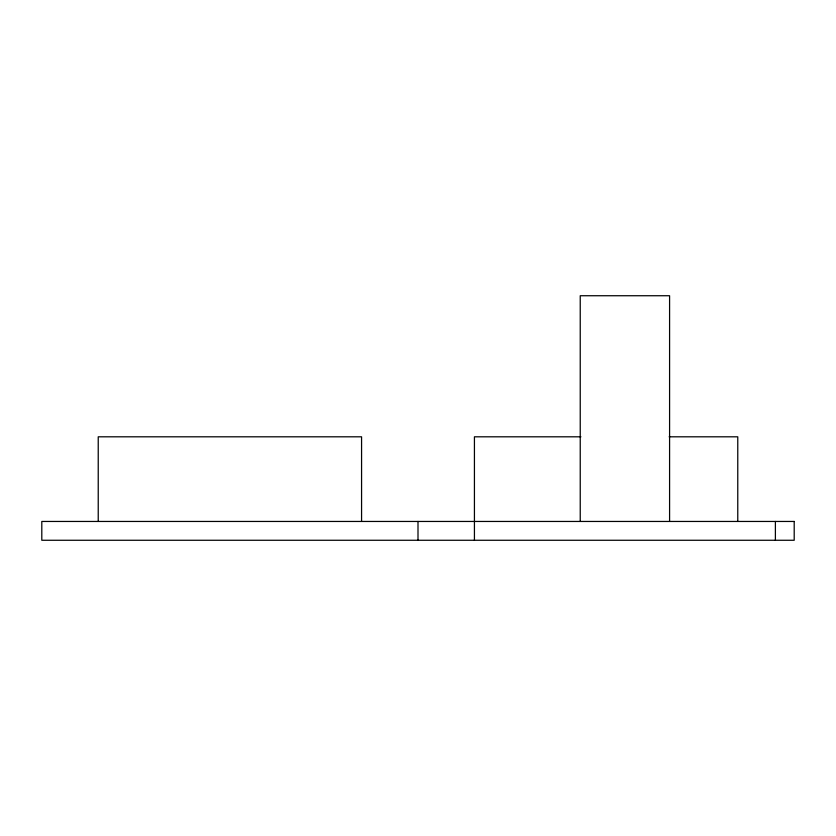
<?xml version="1.0" encoding="UTF-8"?>
<svg xmlns="http://www.w3.org/2000/svg" width="836" height="836" viewBox="0 0 836 836"><rect width="100%" height="100%" fill="white"/><g stroke="black" fill="none" stroke-linecap="round" stroke-linejoin="round"><path stroke-width="1.25" d="M580.915 436.81L474.43 436.81L474.43 540.265M669.145 436.81L737.77 436.81L737.77 521.455M775.39 521.455L775.39 540.265M669.584 521.455L669.584 295.735L580.236 295.735L580.236 521.455M418 521.455L418 540.265M361.57 521.455L361.57 436.81L98.23 436.81L98.23 521.455M794.2 521.455L41.8 521.455L41.8 540.265L794.2 540.265L794.2 521.455"/></g></svg>
